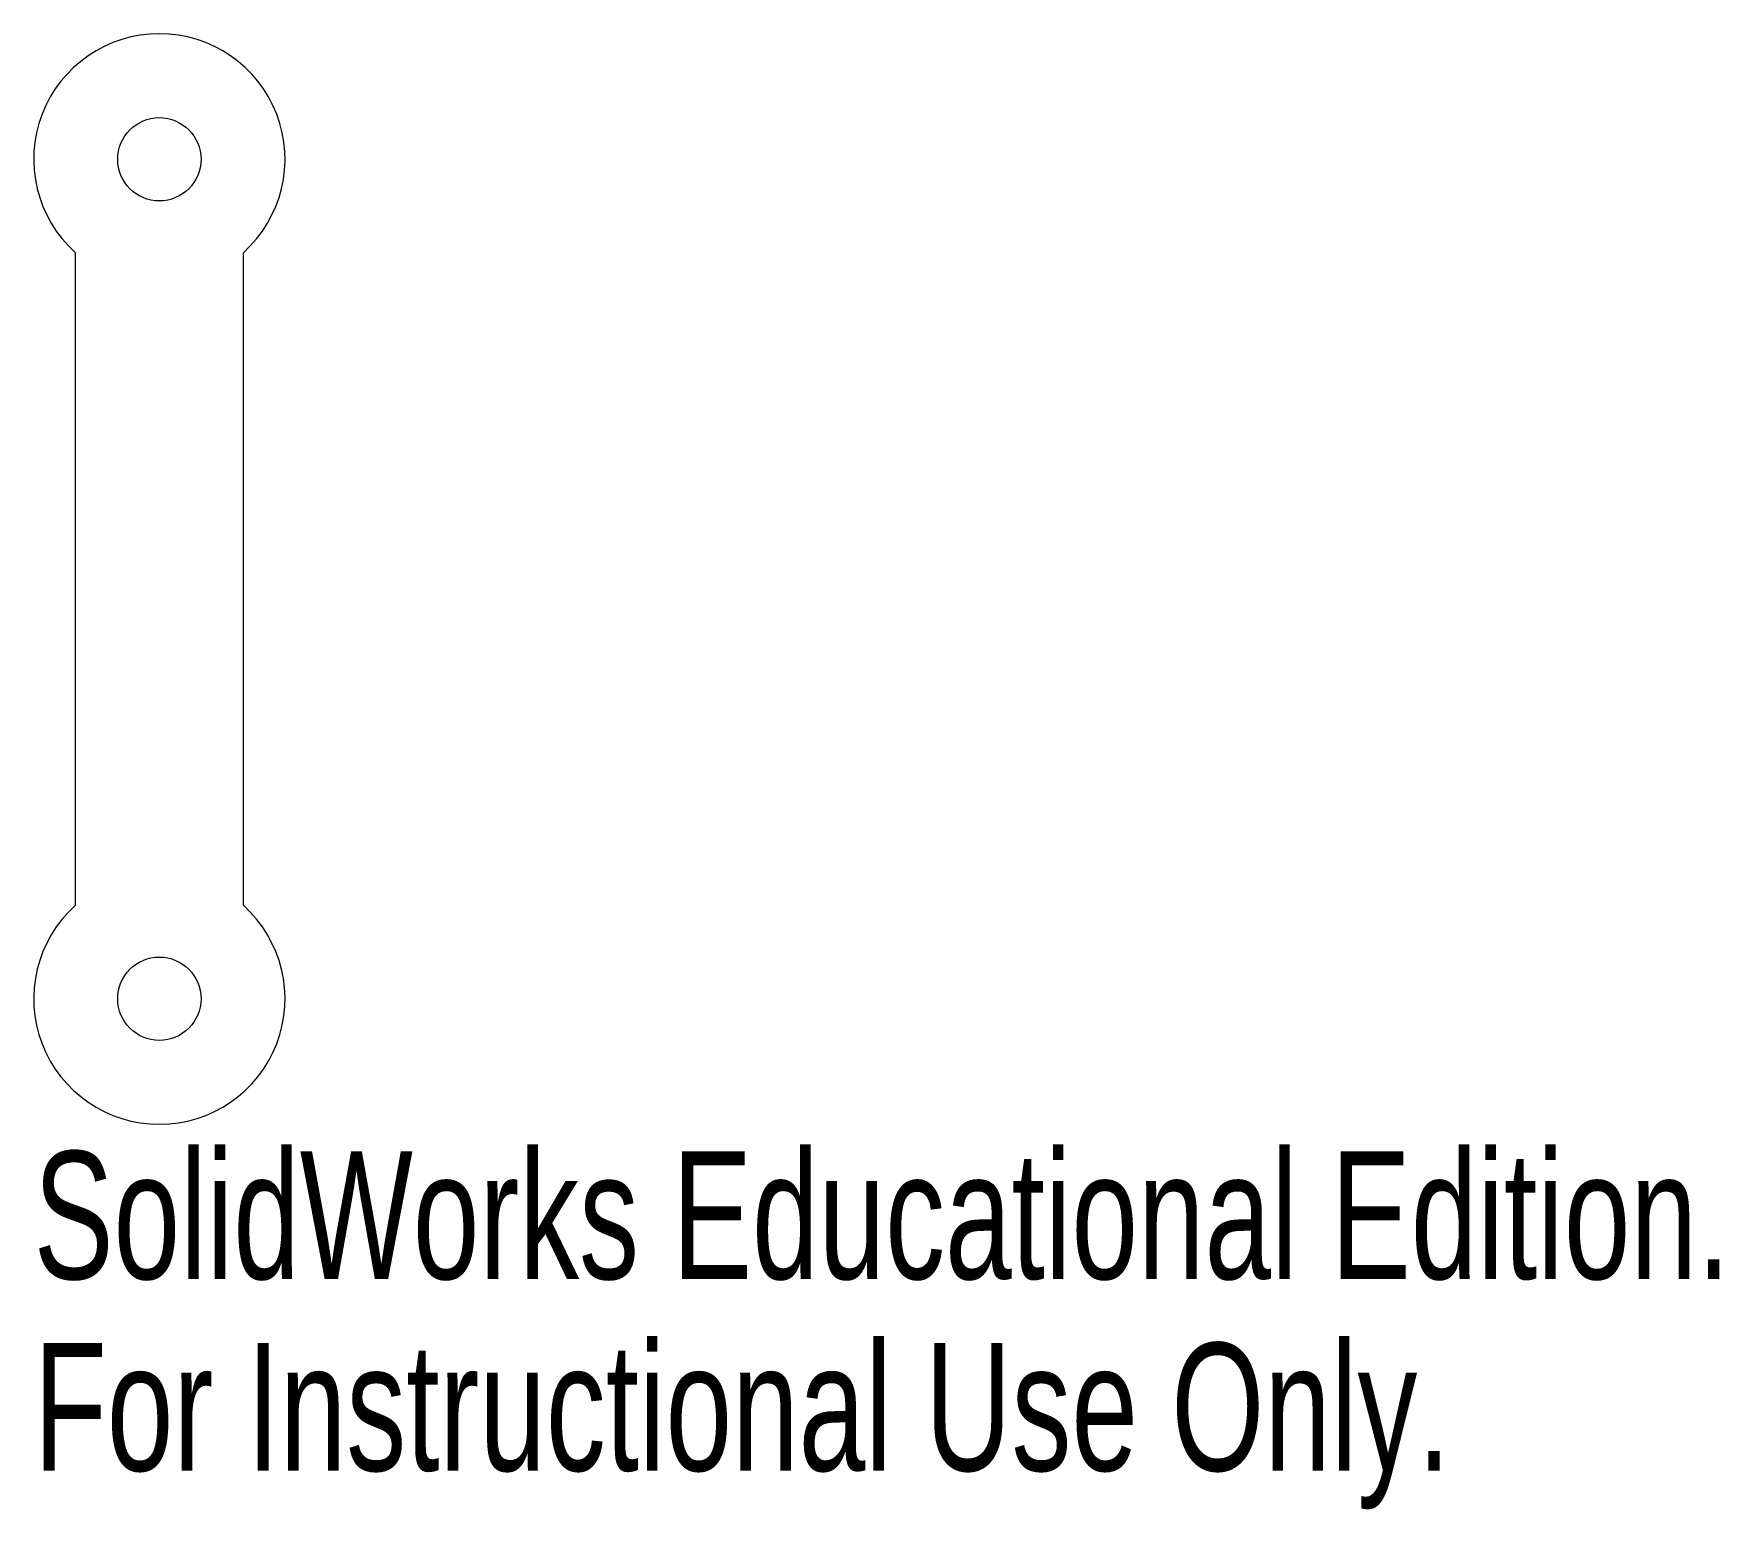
# Model space of a CAD drawing. Header units: inches. Extents: x -0.19 to 2.32, y -0.76 to 1.44.
import ezdxf

# ---------------------------------------------------------------- set-up
doc = ezdxf.new("R2010")
doc.units = ezdxf.units.IN
doc.header["$MEASUREMENT"] = 0
doc.styles.add('SLDTEXTSTYLE0', font='TXT', dxfattribs={"width": 0.7})

msp = doc.modelspace()

# ---------------------------------------------------------------- linework, layer by layer
at = {"color": 7, "linetype": 'Continuous', "lineweight": 15}
for p, q in [((-0.125, 0.1391), (-0.125, 1.1109)), ((0.125, 0.1391), (0.125, 1.1109))]:
    msp.add_line(p, q, dxfattribs=at)
for centre in [(0, 1.25), (0, 0)]:
    msp.add_circle(centre, 0.062, dxfattribs=at)
for centre, start, end in [((0, 1.25), 311.9453, 228.0547), ((0, 0), 131.9453, 48.0547)]:
    msp.add_arc(centre, 0.187, start, end, dxfattribs=at)

# ---------------------------------------------------------------- texts
at = {"color": 7, "linetype": 'Continuous', "char_height": 0.1903, "attachment_point": 1, "style": 'SLDTEXTSTYLE0'}
for s, insert in [('SolidWorks Educational Edition.', (-0.187, -0.2271)), ('For Instructional Use Only.', (-0.187, -0.5126))]:
    msp.add_mtext(s, dxfattribs=dict(at, insert=insert))

doc.saveas('drawing.dxf')
